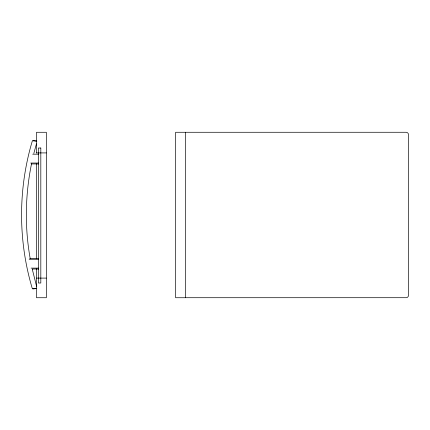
<?xml version="1.0" encoding="UTF-8"?>
<svg xmlns="http://www.w3.org/2000/svg" width="430" height="430" viewBox="0 0 430 430"><rect width="100%" height="100%" fill="white"/><g stroke="black" fill="none" stroke-linecap="round" stroke-linejoin="round"><path stroke-width="0.64" d="M31.551 163.717C25.144 194.957 24.596 227.432 30.24 258.833M33.825 153.44L36.432 143.851M36.765 288.218L32.341 288.707C17.969 240.757 17.995 188.716 32.384 140.766L36.808 141.26M32.809 288.971L36.609 288.546M36.528 152.913L46.333 152.913M32.712 154.187L38.668 154.187M30.729 163.04L38.668 163.04M31.39 163.943L38.668 163.943M29.794 258.36L38.689 258.36M29.159 259.263L38.689 259.263M31.067 268.116L38.689 268.116M32.336 269.013L38.689 269.013M36.528 278.097L46.333 278.097M185.443 297.716L406.366 297.705A2.451 2.451 0 0 0 408.5 295.27L408.5 134.719A2.451 2.451 0 0 0 406.049 132.268L175.633 132.279L175.633 297.732L185.443 297.732L185.443 132.268M32.927 140.513L36.577 140.922M36.566 286.289L32.261 269.132M36.528 153.042L36.528 132.279L46.333 132.279L46.333 297.732L36.528 297.732L36.528 268.723M36.528 163.626L36.528 258.881M40.818 148.011L38.367 148.011L38.367 282.999L40.818 282.999L40.818 148.011"/></g></svg>
